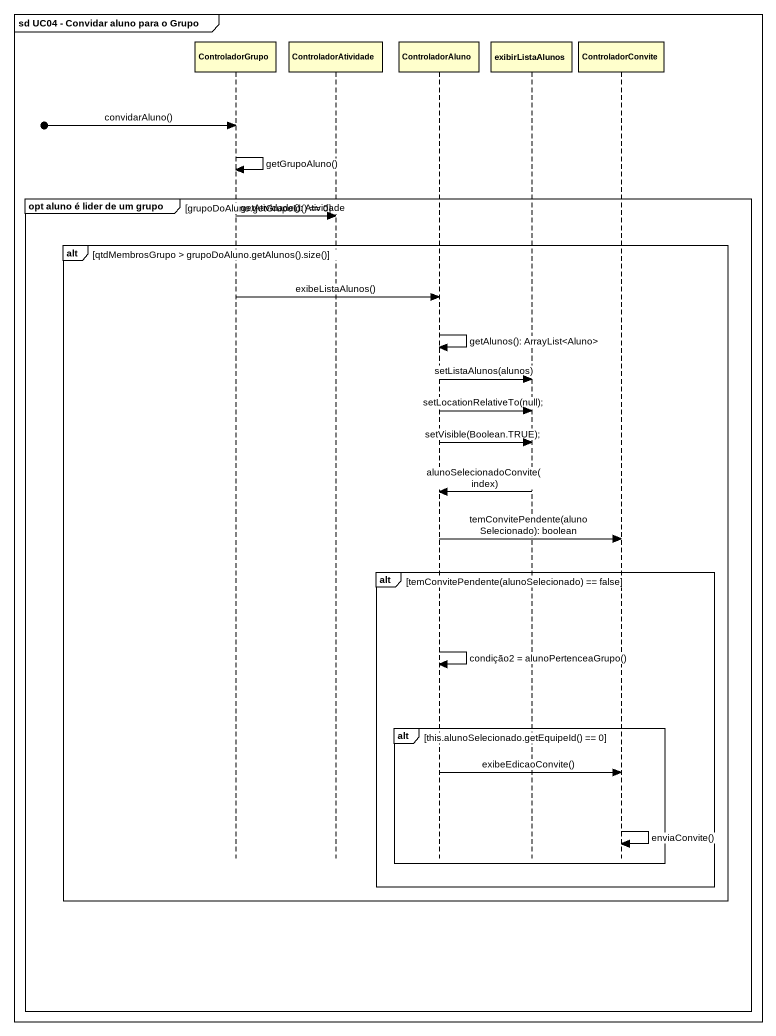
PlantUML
@startuml
mainframe sd UC04 - Convidar aluno para o Grupo
hide footbox
participant ControladorGrupo
participant ControladorAtividade
participant ControladorAluno
participant exibirListaAlunos
participant ControladorConvite

[o-> ControladorGrupo : convidarAluno()
ControladorGrupo -> ControladorGrupo : getGrupoAluno()
group opt aluno é lider de um grupo [grupoDoAluno.getGrupoId() == 0]
  ControladorGrupo -> ControladorAtividade : getAtividade(): Atividade
  alt qtdMembrosGrupo > grupoDoAluno.getAlunos().size()
    ControladorGrupo -> ControladorAluno : exibeListaAlunos()
    ControladorAluno -> ControladorAluno : getAlunos(): ArrayList<Aluno>
    ControladorAluno -> exibirListaAlunos : setListaAlunos(alunos)
    ControladorAluno -> exibirListaAlunos : setLocationRelativeTo(null);
    ControladorAluno -> exibirListaAlunos : setVisible(Boolean.TRUE);
    exibirListaAlunos -> ControladorAluno : alunoSelecionadoConvite(index)
    ControladorAluno -> ControladorConvite : temConvitePendente(alunoSelecionado): boolean
    alt temConvitePendente(alunoSelecionado) == false
      ControladorAluno -> ControladorAluno : condição2 = alunoPertenceaGrupo()
      alt this.alunoSelecionado.getEquipeId() == 0
        ControladorAluno -> ControladorConvite : exibeEdicaoConvite()
        ControladorConvite -> ControladorConvite : enviaConvite()
      end
    end
  end
end
@enduml
